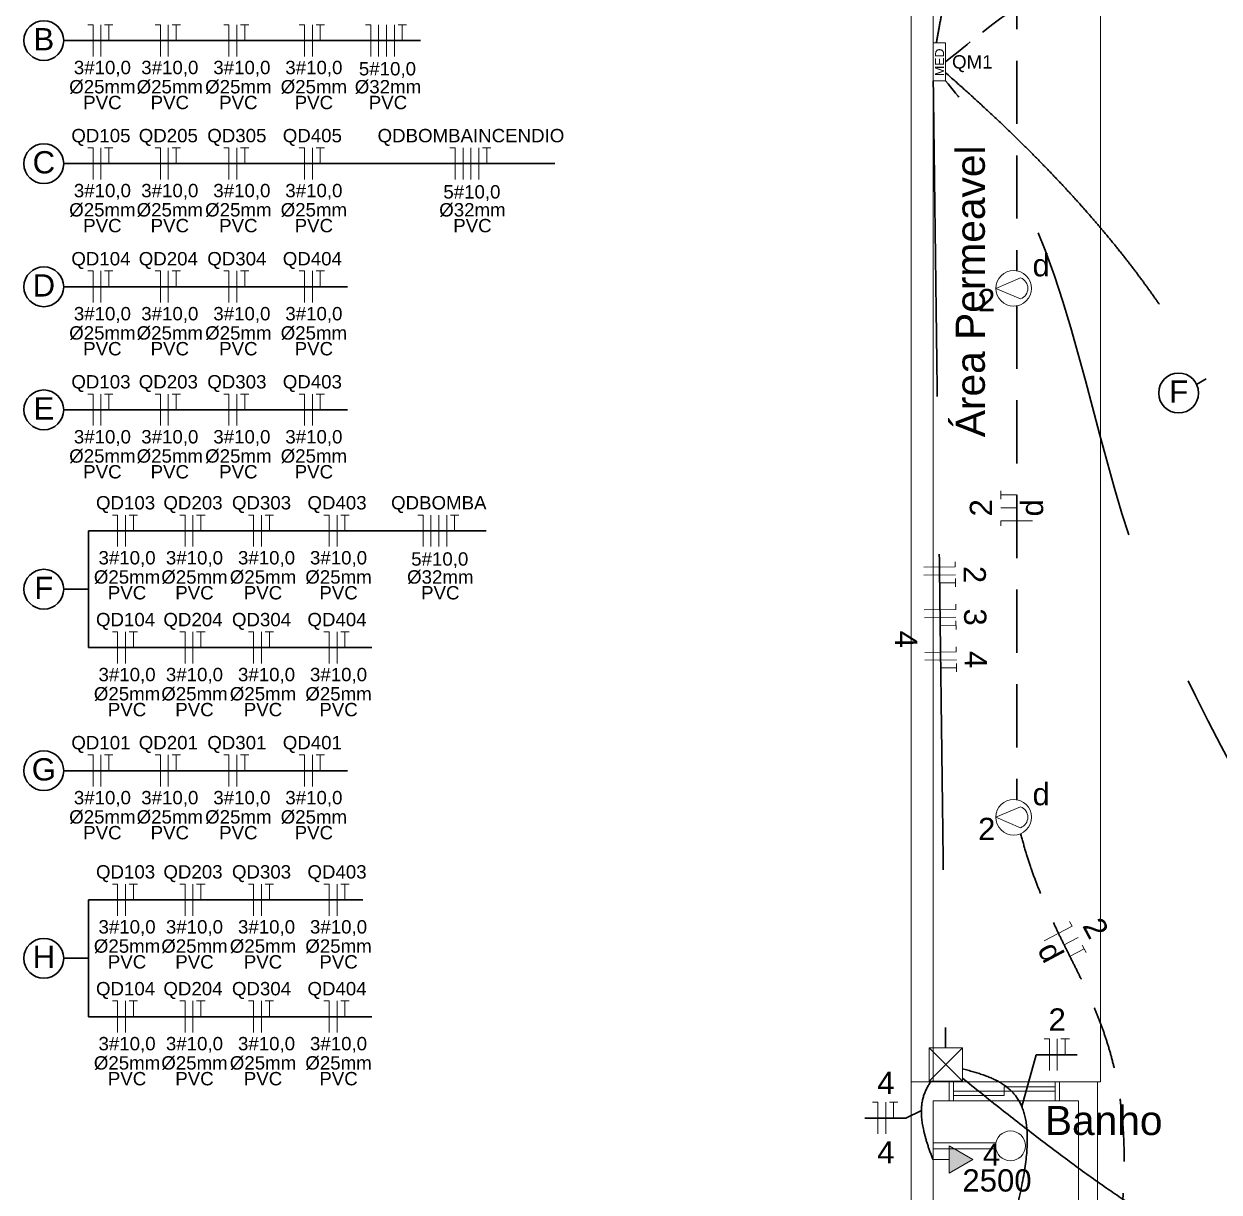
# Model space of a CAD drawing. Header units: inches. Extents: x 82 to 150, y -19 to 82.
# Drawn here: x 81.76 to 91.23, y 0.61 to 9.87 of the extents above; entities that cross this region are included whole.
import ezdxf
from ezdxf.enums import TextEntityAlignment as Align

# ---------------------------------------------------------------- set-up
doc = ezdxf.new("R2010")
doc.units = ezdxf.units.IN
doc.header["$MEASUREMENT"] = 0
doc.linetypes.add('Dashed', pattern=[0.75, 0.5, -0.25])
doc.linetypes.add('HIDDEN', pattern=[0.375, 0.25, -0.125])
for name, color, linetype, lineweight in [('BASE', 7, 'Continuous', 5), ('DI-Fios', 1, 'Continuous', 30), ('EL-Condutos', 8, 'Continuous', 30), ('EL-Fios', 1, 'Continuous', 20), ('EL-Textos fios', 7, 'Continuous', 30), ('EL-Textos pontos', 5, 'Continuous', 30), ('MOVEIS', 253, 'Continuous', 20), ('P-SIMBOL', 5, 'Continuous', 20), ('TEXTO', 7, 'Continuous', 20)]:
    doc.layers.add(name, color=color, linetype=linetype, lineweight=lineweight)
doc.styles.add('Arial', font='arial.ttf')

msp = doc.modelspace()

# ---------------------------------------------------------------- hatches: boundary and pattern name
at = {"layer": 'P-SIMBOL', "linetype": 'Continuous'}
msp.add_hatch(color=256, dxfattribs=at).paths.add_polyline_path([(89.0947, 0.7631), (89.2822, 0.8714), (89.0947, 0.9796)])

# ---------------------------------------------------------------- linework, layer by layer
at = {"layer": 'BASE'}
for p, q in [((88.7937, 18.2517), (88.7937, 1.4872)), ((88.9667, 18.2517), (88.9667, 1.4872)), ((90.2932, 18.2517), (90.2932, 1.4872)), ((88.7937, -2.3088), (88.7937, 1.4872)), ((89.0937, 1.4872), (88.7937, 1.4872)), ((89.0937, 1.4872), (89.0937, 1.3372)), ((89.9357, 1.4872), (89.1282, 1.4872)), ((90.2702, 1.4872), (89.9702, 1.4872)), ((89.9702, 1.4872), (89.9702, 1.3372)), ((90.2702, 1.4872), (90.2702, -0.9703)), ((90.2702, 1.4872), (90.2932, 1.4872)), ((88.9667, -0.9703), (88.9667, 1.3372)), ((89.0937, 1.3372), (88.9667, 1.3372)), ((89.9357, 1.3372), (89.1282, 1.3372)), ((90.1202, 1.3372), (89.9702, 1.3372)), ((90.1202, 1.3372), (90.1202, -0.9703))]:
    msp.add_line(p, q, dxfattribs=at)
for points in [[(90.2932, 1.4872), (88.9667, 1.4872), (88.9667, 18.2517), (90.2932, 18.2517), (90.2932, 1.4872)], [(89.9357, 1.4122), (89.5317, 1.4122), (89.5317, 1.4467), (89.9357, 1.4467), (89.9357, 1.4122), (89.9357, 1.4122)], [(89.5317, 1.3777), (89.1282, 1.3777), (89.1282, 1.4122), (89.5317, 1.4122), (89.5317, 1.3777), (89.5317, 1.3777)]]:
    msp.add_lwpolyline(points, close=True, dxfattribs=at)
for points in [[(89.0937, 1.4872), (89.1282, 1.4872), (89.1282, 1.3372), (89.0937, 1.3372)], [(89.9702, 1.3372), (89.9357, 1.3372), (89.9357, 1.4872), (89.9702, 1.4872)]]:
    msp.add_lwpolyline(points, dxfattribs=at)
at = {"layer": 'DI-Fios'}
for points in [[(82.2747, 9.7351), (82.0794, 9.7351)], [(82.2747, 8.76), (82.0794, 8.76)], [(82.2747, 7.7848), (82.0794, 7.7848)], [(91.132, 7.0548), (91.0548, 7.0116)], [(82.2747, 6.8097), (82.0794, 6.8097)], [(82.2747, 5.8514), (82.2747, 4.9261)], [(82.4701, 5.8514), (82.2747, 5.8514)], [(82.2747, 5.3887), (82.0794, 5.3887)], [(82.4701, 4.9261), (82.2747, 4.9261)], [(82.2747, 3.951), (82.0794, 3.951)], [(82.2747, 2.9275), (82.2747, 2.0022)], [(82.4701, 2.9275), (82.2747, 2.9275)], [(82.2747, 2.4648), (82.0794, 2.4648)], [(82.4701, 2.0022), (82.2747, 2.0022)]]:
    msp.add_lwpolyline(points, dxfattribs=at)
for centre in [(81.9217, 9.7351), (81.9217, 8.76), (81.9217, 7.7848), (90.9127, 6.9432), (81.9217, 6.8097), (81.9217, 5.3887), (81.9217, 3.951), (81.9217, 2.4648)]:
    msp.add_circle(centre, 0.1577, dxfattribs=at)
at = {"layer": 'EL-Condutos', "linetype": 'HIDDEN', "ltscale": 10}
for points in [[(91.846, 14.7698), (91.6372, 14.61), (91.4391, 14.4454), (91.2512, 14.2765), (91.0733, 14.1038), (90.9052, 13.9278), (90.7464, 13.7487), (90.5968, 13.5672), (90.456, 13.3837), (90.3237, 13.1985), (90.1996, 13.0121), (90.0835, 12.8251), (89.9751, 12.6377), (89.8739, 12.4505), (89.7799, 12.2638), (89.6925, 12.0783), (89.6117, 11.8942), (89.537, 11.712), (89.4682, 11.5322), (89.405, 11.3552), (89.3471, 11.1814), (89.2941, 11.0113), (89.2459, 10.8454), (89.202, 10.684), (89.1623, 10.5277), (89.1263, 10.3768), (89.0939, 10.2318), (89.0647, 10.0931), (89.0385, 9.9613), (89.0148, 9.8366), (88.9936, 9.7197)], [(89.0669, 9.48), (89.2183, 9.3455), (89.3627, 9.2139), (89.5003, 9.0851), (89.6315, 8.9588), (89.7564, 8.8351), (89.8754, 8.7136), (89.9887, 8.5944), (90.0965, 8.4772), (90.1991, 8.3619), (90.2968, 8.2484), (90.3898, 8.1365), (90.4784, 8.0261), (90.5628, 7.917), (90.6433, 7.8091), (90.7202, 7.7023), (90.7938, 7.5965), (90.8642, 7.4914), (90.9317, 7.3869), (90.9966, 7.283), (91.0592, 7.1794), (91.1198, 7.076), (91.1784, 6.9728), (91.2356, 6.8694), (91.2914, 6.7659), (91.3461, 6.662), (91.4001, 6.5576), (91.4535, 6.4526), (91.5067, 6.3468), (91.5599, 6.2401), (91.6133, 6.1324)], [(88.9686, 9.4155), (88.971, 9.2342), (88.9735, 9.0375), (88.9762, 8.8264), (88.979, 8.6021), (88.9821, 8.3658), (88.9852, 8.1184), (88.9885, 7.8611), (88.9919, 7.595), (88.9954, 7.3213), (88.999, 7.041), (89.0026, 6.7552), (89.0063, 6.465), (89.0101, 6.1716), (89.0138, 5.876), (89.0176, 5.5794), (89.0214, 5.2829), (89.0252, 4.9875), (89.0289, 4.6944), (89.0326, 4.4046), (89.0363, 4.1194), (89.0398, 3.8397), (89.0433, 3.5667), (89.0467, 3.3015), (89.05, 3.0452), (89.0531, 2.799), (89.0561, 2.5638), (89.059, 2.3409), (89.0617, 2.1313), (89.0642, 1.9361), (89.0664, 1.7565)]]:
    msp.add_spline(points, degree=3, dxfattribs=at)
at = {"layer": 'EL-Condutos', "linetype": 'Dashed'}
for points in [[(89.63, 11.8256), (89.63, 11.6401), (89.63, 11.4659), (89.63, 11.3023), (89.63, 11.1485), (89.63, 11.0036), (89.63, 10.8668), (89.63, 10.7373), (89.63, 10.6143), (89.63, 10.497), (89.63, 10.3846), (89.63, 10.2763), (89.63, 10.1712), (89.63, 10.0685), (89.63, 9.9674), (89.63, 9.8672), (89.63, 9.767), (89.63, 9.6659), (89.63, 9.5633), (89.63, 9.4582), (89.63, 9.3498), (89.63, 9.2374), (89.63, 9.1201), (89.63, 8.9971), (89.63, 8.8677), (89.63, 8.7309), (89.63, 8.586), (89.63, 8.4321), (89.63, 8.2685), (89.63, 8.0944), (89.63, 7.9088)], [(89.63, 7.6356), (89.63, 7.4501), (89.63, 7.2759), (89.63, 7.1123), (89.63, 6.9585), (89.63, 6.8136), (89.63, 6.6768), (89.63, 6.5473), (89.63, 6.4243), (89.63, 6.307), (89.63, 6.1946), (89.63, 6.0863), (89.63, 5.9812), (89.63, 5.8785), (89.63, 5.7774), (89.63, 5.6772), (89.63, 5.577), (89.63, 5.4759), (89.63, 5.3733), (89.63, 5.2682), (89.63, 5.1598), (89.63, 5.0474), (89.63, 4.9301), (89.63, 4.8071), (89.63, 4.6777), (89.63, 4.5409), (89.63, 4.396), (89.63, 4.2421), (89.63, 4.0785), (89.63, 3.9044), (89.63, 3.7188)], [(89.6614, 3.4513), (89.7001, 3.3131), (89.7421, 3.1829), (89.7868, 3.0597), (89.8337, 2.9426), (89.8824, 2.8306), (89.9323, 2.7228), (89.9829, 2.6182), (90.0336, 2.5158), (90.0841, 2.4147), (90.1337, 2.3139), (90.1821, 2.2124), (90.2285, 2.1093), (90.2727, 2.0037), (90.314, 1.8945), (90.3519, 1.7808), (90.386, 1.6616), (90.4156, 1.536), (90.4404, 1.403), (90.4599, 1.2616), (90.4734, 1.1109), (90.4805, 0.95), (90.4806, 0.7777), (90.4734, 0.5933), (90.4582, 0.3957), (90.4346, 0.184), (90.4021, -0.0428), (90.3601, -0.2857), (90.3081, -0.5456), (90.2456, -0.8235), (90.1722, -1.1203)]]:
    msp.add_spline(points, degree=3, dxfattribs=at)
at = {"layer": 'EL-Condutos', "linetype": 'HIDDEN'}
msp.add_spline([(89.0667, 9.5673), (89.7588, 10.094), (91.693, 11.0075)], degree=3, dxfattribs=at)
at = {"layer": 'EL-Condutos', "linetype": 'HIDDEN', "ltscale": 10}
for points, knots in [([(93.3536, -1.0438), (93.2878, -0.3216), (93.1041, 0.9614), (91.8309, 3.1301), (90.3147, 5.6207), (90.0008, 8.2601), (89.1726, 9.2856), (89.0667, 9.4168)], [0.697624, 0.697624, 0.697624, 0.697624, 2.842054, 4.570175, 8.151764, 11.586124, 12.089756, 12.089756, 12.089756, 12.089756]), ([(89.1981, 1.5174), (89.3009, 1.4346), (89.5006, 1.2737), (89.7957, 1.0436), (90.079, 0.8307), (90.3533, 0.6348), (90.6212, 0.4552), (90.8854, 0.2914), (91.1486, 0.1427), (91.4134, 0.0087), (91.6824, -0.1111), (91.9583, -0.2175), (92.2436, -0.3108), (92.541, -0.3917), (92.8531, -0.4608), (93.1825, -0.5188), (93.5318, -0.5661), (93.9036, -0.6035), (94.3006, -0.6315), (94.7255, -0.6507), (95.1809, -0.6618), (95.6694, -0.6654), (96.1936, -0.6619), (96.7564, -0.6521), (97.3602, -0.6365), (98.0078, -0.6157), (98.7017, -0.5902), (99.4446, -0.5607), (100.2392, -0.5277), (101.0882, -0.4919), (101.9499, -0.4555), (102.5289, -0.4317), (102.8063, -0.4204)], [0, 0, 0, 0, 0.39587, 0.769256, 1.122702, 1.458831, 1.780378, 2.090205, 2.391318, 2.686868, 2.980135, 3.274508, 3.573435, 3.880382, 4.198785, 4.532015, 4.88335, 5.255966, 5.652936, 6.077239, 6.531766, 7.019339, 7.542724, 8.104638, 8.707766, 9.354769, 10.048287, 10.79095, 11.585378, 12.434189, 13.339997, 14.172807, 14.172807, 14.172807, 14.172807])]:
    msp.add_open_spline(points, degree=3, knots=knots, dxfattribs=at)
at = {"layer": 'EL-Condutos', "linetype": 'Continuous'}
for points in [[(89.5837, 0.3184), (89.6116, 0.419), (89.636, 0.5138), (89.6569, 0.6028), (89.6744, 0.6864), (89.6886, 0.7647), (89.6996, 0.8378), (89.7074, 0.9061), (89.7121, 0.9697), (89.7138, 1.0288), (89.7126, 1.0836), (89.7086, 1.1344), (89.7018, 1.1812), (89.6924, 1.2244), (89.6803, 1.264), (89.6658, 1.3004), (89.6488, 1.3338), (89.6295, 1.3642), (89.6079, 1.3919), (89.5841, 1.4172), (89.5582, 1.4402), (89.5303, 1.4611), (89.5004, 1.4802), (89.4687, 1.4975), (89.4352, 1.5134), (89.3999, 1.5281), (89.3631, 1.5416), (89.3247, 1.5543), (89.2849, 1.5663), (89.2437, 1.5779), (89.2011, 1.5892)], [(88.9667, 0.8714), (88.9542, 0.9036), (88.9426, 0.9348), (88.9321, 0.9649), (88.9224, 0.9939), (88.9138, 1.0219), (88.906, 1.0489), (88.8991, 1.075), (88.8931, 1.1002), (88.888, 1.1244), (88.8837, 1.1479), (88.8802, 1.1705), (88.8776, 1.1924), (88.8758, 1.2135), (88.8747, 1.2339), (88.8745, 1.2536), (88.8749, 1.2726), (88.8762, 1.2911), (88.8781, 1.309), (88.8807, 1.3263), (88.8841, 1.3432), (88.888, 1.3595), (88.8927, 1.3754), (88.898, 1.3909), (88.9039, 1.4061), (88.9104, 1.4208), (88.9175, 1.4353), (88.9252, 1.4495), (88.9334, 1.4635), (88.9422, 1.4773), (88.9515, 1.4908)]]:
    msp.add_spline(points, degree=3, dxfattribs=at)
at = {"layer": 'EL-Fios', "color": 5}
for p, q in [((82.2699, 9.8601), (82.3116, 9.8601)), ((82.3116, 9.6101), (82.3116, 9.8601)), ((82.3741, 9.6101), (82.3741, 9.8601)), ((82.4032, 9.8601), (82.4699, 9.8601)), ((82.4366, 9.7351), (82.4366, 9.8601)), ((82.8041, 9.8601), (82.8457, 9.8601)), ((82.8457, 9.6101), (82.8457, 9.8601)), ((82.9082, 9.6101), (82.9082, 9.8601)), ((82.9374, 9.8601), (83.0041, 9.8601)), ((82.9707, 9.7351), (82.9707, 9.8601)), ((83.347, 9.8601), (83.3887, 9.8601)), ((83.3887, 9.6101), (83.3887, 9.8601)), ((83.4512, 9.6101), (83.4512, 9.8601)), ((83.4804, 9.8601), (83.547, 9.8601)), ((83.5137, 9.7351), (83.5137, 9.8601)), ((83.9455, 9.8601), (83.9871, 9.8601)), ((83.9871, 9.6101), (83.9871, 9.8601)), ((84.0496, 9.6101), (84.0496, 9.8601)), ((84.0788, 9.8601), (84.1455, 9.8601)), ((84.1121, 9.7351), (84.1121, 9.8601)), ((84.47, 9.8601), (84.5117, 9.8601)), ((84.5117, 9.6101), (84.5117, 9.8601)), ((84.5742, 9.6101), (84.5742, 9.8601)), ((84.6367, 9.6101), (84.6367, 9.8601)), ((84.6992, 9.6101), (84.6992, 9.8601)), ((84.7283, 9.8601), (84.795, 9.8601)), ((84.7617, 9.7351), (84.7617, 9.8601)), ((82.2699, 8.885), (82.3116, 8.885)), ((82.3116, 8.635), (82.3116, 8.885)), ((82.3741, 8.635), (82.3741, 8.885)), ((82.4032, 8.885), (82.4699, 8.885)), ((82.4366, 8.76), (82.4366, 8.885)), ((82.8041, 8.885), (82.8457, 8.885)), ((82.8457, 8.635), (82.8457, 8.885)), ((82.9082, 8.635), (82.9082, 8.885)), ((82.9374, 8.885), (83.0041, 8.885)), ((82.9707, 8.76), (82.9707, 8.885)), ((83.347, 8.885), (83.3887, 8.885)), ((83.3887, 8.635), (83.3887, 8.885)), ((83.4512, 8.635), (83.4512, 8.885)), ((83.4804, 8.885), (83.547, 8.885)), ((83.5137, 8.76), (83.5137, 8.885)), ((83.9455, 8.885), (83.9871, 8.885)), ((83.9871, 8.635), (83.9871, 8.885)), ((84.0496, 8.635), (84.0496, 8.885)), ((84.0788, 8.885), (84.1455, 8.885)), ((84.1121, 8.76), (84.1121, 8.885)), ((85.139, 8.885), (85.1807, 8.885)), ((85.1807, 8.635), (85.1807, 8.885)), ((85.2432, 8.635), (85.2432, 8.885)), ((85.3057, 8.635), (85.3057, 8.885)), ((85.3682, 8.635), (85.3682, 8.885)), ((85.3974, 8.885), (85.464, 8.885)), ((85.4307, 8.76), (85.4307, 8.885)), ((82.2699, 7.9098), (82.3116, 7.9098)), ((82.3116, 7.6598), (82.3116, 7.9098)), ((82.3741, 7.6598), (82.3741, 7.9098)), ((82.4032, 7.9098), (82.4699, 7.9098)), ((82.4366, 7.7848), (82.4366, 7.9098)), ((82.8041, 7.9098), (82.8457, 7.9098)), ((82.8457, 7.6598), (82.8457, 7.9098)), ((82.9082, 7.6598), (82.9082, 7.9098)), ((82.9374, 7.9098), (83.0041, 7.9098)), ((82.9707, 7.7848), (82.9707, 7.9098)), ((83.347, 7.9098), (83.3887, 7.9098)), ((83.3887, 7.6598), (83.3887, 7.9098)), ((83.4512, 7.6598), (83.4512, 7.9098)), ((83.4804, 7.9098), (83.547, 7.9098)), ((83.5137, 7.7848), (83.5137, 7.9098)), ((83.9455, 7.9098), (83.9871, 7.9098)), ((83.9871, 7.6598), (83.9871, 7.9098)), ((84.0496, 7.6598), (84.0496, 7.9098)), ((84.0788, 7.9098), (84.1455, 7.9098)), ((84.1121, 7.7848), (84.1121, 7.9098)), ((82.2699, 6.9347), (82.3116, 6.9347)), ((82.3116, 6.6847), (82.3116, 6.9347)), ((82.3741, 6.6847), (82.3741, 6.9347)), ((82.4032, 6.9347), (82.4699, 6.9347)), ((82.4366, 6.8097), (82.4366, 6.9347)), ((82.8041, 6.9347), (82.8457, 6.9347)), ((82.8457, 6.6847), (82.8457, 6.9347)), ((82.9082, 6.6847), (82.9082, 6.9347)), ((82.9374, 6.9347), (83.0041, 6.9347)), ((82.9707, 6.8097), (82.9707, 6.9347)), ((83.347, 6.9347), (83.3887, 6.9347)), ((83.3887, 6.6847), (83.3887, 6.9347)), ((83.4512, 6.6847), (83.4512, 6.9347)), ((83.4804, 6.9347), (83.547, 6.9347)), ((83.5137, 6.8097), (83.5137, 6.9347)), ((83.9455, 6.9347), (83.9871, 6.9347)), ((83.9871, 6.6847), (83.9871, 6.9347)), ((84.0496, 6.6847), (84.0496, 6.9347)), ((84.0788, 6.9347), (84.1455, 6.9347)), ((84.1121, 6.8097), (84.1121, 6.9347)), ((89.505, 6.1023), (89.505, 6.169)), ((89.63, 6.1356), (89.505, 6.1356)), ((82.4652, 5.9764), (82.5069, 5.9764)), ((82.5069, 5.7264), (82.5069, 5.9764)), ((82.5694, 5.7264), (82.5694, 5.9764)), ((82.5985, 5.9764), (82.6652, 5.9764)), ((82.6319, 5.8514), (82.6319, 5.9764)), ((82.9994, 5.9764), (83.041, 5.9764)), ((83.041, 5.7264), (83.041, 5.9764)), ((83.1035, 5.7264), (83.1035, 5.9764)), ((83.1327, 5.9764), (83.1994, 5.9764)), ((83.166, 5.8514), (83.166, 5.9764)), ((83.5423, 5.9764), (83.584, 5.9764)), ((83.584, 5.7264), (83.584, 5.9764)), ((83.6465, 5.7264), (83.6465, 5.9764)), ((83.6757, 5.9764), (83.7423, 5.9764)), ((83.709, 5.8514), (83.709, 5.9764)), ((84.1408, 5.9764), (84.1825, 5.9764)), ((84.1825, 5.7264), (84.1825, 5.9764)), ((84.245, 5.7264), (84.245, 5.9764)), ((84.2742, 5.9764), (84.3408, 5.9764)), ((84.3075, 5.8514), (84.3075, 5.9764)), ((84.8844, 5.9764), (84.9261, 5.9764)), ((84.9261, 5.7264), (84.9261, 5.9764)), ((84.9886, 5.7264), (84.9886, 5.9764)), ((85.0511, 5.7264), (85.0511, 5.9764)), ((85.1136, 5.7264), (85.1136, 5.9764)), ((85.1428, 5.9764), (85.2094, 5.9764)), ((85.1761, 5.8514), (85.1761, 5.9764)), ((89.63, 6.0338), (89.505, 6.0338)), ((89.755, 5.9319), (89.505, 5.9319)), ((89.505, 5.8903), (89.505, 5.9319)), ((89.1423, 5.6071), (89.1428, 5.5655)), ((88.8929, 5.5623), (89.1428, 5.5655)), ((88.8937, 5.4998), (89.1436, 5.503)), ((89.0195, 5.4389), (89.1444, 5.4405)), ((89.144, 5.4738), (89.1449, 5.4072)), ((88.8972, 5.2255), (89.1471, 5.2287)), ((89.1466, 5.2704), (89.1471, 5.2287)), ((88.898, 5.163), (89.1479, 5.1662)), ((89.1483, 5.1371), (89.1492, 5.0704)), ((82.4652, 5.0511), (82.5069, 5.0511)), ((82.5069, 4.8011), (82.5069, 5.0511)), ((82.5694, 4.8011), (82.5694, 5.0511)), ((82.5985, 5.0511), (82.6652, 5.0511)), ((82.6319, 4.9261), (82.6319, 5.0511)), ((82.9994, 5.0511), (83.041, 5.0511)), ((83.041, 4.8011), (83.041, 5.0511)), ((83.1035, 4.8011), (83.1035, 5.0511)), ((83.1327, 5.0511), (83.1994, 5.0511)), ((83.166, 4.9261), (83.166, 5.0511)), ((83.5423, 5.0511), (83.584, 5.0511)), ((83.584, 4.8011), (83.584, 5.0511)), ((83.6465, 4.8011), (83.6465, 5.0511)), ((83.6757, 5.0511), (83.7423, 5.0511)), ((83.709, 4.9261), (83.709, 5.0511)), ((84.1408, 5.0511), (84.1825, 5.0511)), ((84.1825, 4.8011), (84.1825, 5.0511)), ((84.245, 4.8011), (84.245, 5.0511)), ((84.2742, 5.0511), (84.3408, 5.0511)), ((84.3075, 4.9261), (84.3075, 5.0511)), ((89.0238, 5.1021), (89.1487, 5.1037)), ((89.1509, 4.9336), (89.1514, 4.892)), ((88.9015, 4.8888), (89.1514, 4.892)), ((88.9023, 4.8263), (89.1522, 4.8295)), ((89.0281, 4.7654), (89.153, 4.767)), ((89.1526, 4.8003), (89.1535, 4.7336)), ((82.2699, 4.076), (82.3116, 4.076)), ((82.3116, 3.826), (82.3116, 4.076)), ((82.3741, 3.826), (82.3741, 4.076)), ((82.4032, 4.076), (82.4699, 4.076)), ((82.4366, 3.951), (82.4366, 4.076)), ((82.8041, 4.076), (82.8457, 4.076)), ((82.8457, 3.826), (82.8457, 4.076)), ((82.9082, 3.826), (82.9082, 4.076)), ((82.9374, 4.076), (83.0041, 4.076)), ((82.9707, 3.951), (82.9707, 4.076)), ((83.347, 4.076), (83.3887, 4.076)), ((83.3887, 3.826), (83.3887, 4.076)), ((83.4512, 3.826), (83.4512, 4.076)), ((83.4804, 4.076), (83.547, 4.076)), ((83.5137, 3.951), (83.5137, 4.076)), ((83.9455, 4.076), (83.9871, 4.076)), ((83.9871, 3.826), (83.9871, 4.076)), ((84.0496, 3.826), (84.0496, 4.076)), ((84.0788, 4.076), (84.1455, 4.076)), ((84.1121, 3.951), (84.1121, 4.076)), ((82.4652, 3.0525), (82.5069, 3.0525)), ((82.5069, 2.8025), (82.5069, 3.0525)), ((82.5694, 2.8025), (82.5694, 3.0525)), ((82.5985, 3.0525), (82.6652, 3.0525)), ((82.6319, 2.9275), (82.6319, 3.0525)), ((82.9994, 3.0525), (83.041, 3.0525)), ((83.041, 2.8025), (83.041, 3.0525)), ((83.1035, 2.8025), (83.1035, 3.0525)), ((83.1327, 3.0525), (83.1994, 3.0525)), ((83.166, 2.9275), (83.166, 3.0525)), ((83.5423, 3.0525), (83.584, 3.0525)), ((83.584, 2.8025), (83.584, 3.0525)), ((83.6465, 2.8025), (83.6465, 3.0525)), ((83.6757, 3.0525), (83.7423, 3.0525)), ((83.709, 2.9275), (83.709, 3.0525)), ((84.1408, 3.0525), (84.1825, 3.0525)), ((84.1825, 2.8025), (84.1825, 3.0525)), ((84.245, 2.8025), (84.245, 3.0525)), ((84.2742, 3.0525), (84.3408, 3.0525)), ((84.3075, 2.9275), (84.3075, 3.0525)), ((90.0487, 2.7569), (90.0683, 2.7201)), ((89.8477, 2.6025), (90.0683, 2.7201)), ((90.006, 2.5714), (90.1162, 2.6303)), ((90.1485, 2.5698), (90.1799, 2.511)), ((90.0539, 2.4816), (90.1642, 2.5404)), ((82.4652, 2.1272), (82.5069, 2.1272)), ((82.5069, 1.8772), (82.5069, 2.1272)), ((82.5694, 1.8772), (82.5694, 2.1272)), ((82.5985, 2.1272), (82.6652, 2.1272)), ((82.6319, 2.0022), (82.6319, 2.1272)), ((82.9994, 2.1272), (83.041, 2.1272)), ((83.041, 1.8772), (83.041, 2.1272)), ((83.1035, 1.8772), (83.1035, 2.1272)), ((83.1327, 2.1272), (83.1994, 2.1272)), ((83.166, 2.0022), (83.166, 2.1272)), ((83.5423, 2.1272), (83.584, 2.1272)), ((83.584, 1.8772), (83.584, 2.1272)), ((83.6465, 1.8772), (83.6465, 2.1272)), ((83.6757, 2.1272), (83.7423, 2.1272)), ((83.709, 2.0022), (83.709, 2.1272)), ((84.1408, 2.1272), (84.1825, 2.1272)), ((84.1825, 1.8772), (84.1825, 2.1272)), ((84.245, 1.8772), (84.245, 2.1272)), ((84.2742, 2.1272), (84.3408, 2.1272)), ((84.3075, 2.0022), (84.3075, 2.1272)), ((89.8468, 1.8263), (89.8884, 1.8263)), ((89.8884, 1.5763), (89.8884, 1.8263)), ((89.9509, 1.5763), (89.9509, 1.8263)), ((89.9801, 1.8263), (90.0468, 1.8263)), ((90.0134, 1.7013), (90.0134, 1.8263)), ((88.4884, 1.3245), (88.53, 1.3245)), ((88.53, 1.0745), (88.53, 1.3245)), ((88.5925, 1.0745), (88.5925, 1.3245)), ((88.6217, 1.3245), (88.6884, 1.3245)), ((88.655, 1.1995), (88.655, 1.3245))]:
    msp.add_line(p, q, dxfattribs=at)
at = {"layer": 'EL-Textos fios'}
for p, q in [((84.9059, 9.7351), (82.2747, 9.7351)), ((85.9705, 8.76), (82.2747, 8.76)), ((84.3266, 7.7848), (82.2747, 7.7848)), ((84.3266, 6.8097), (82.2747, 6.8097)), ((85.4266, 5.8514), (82.4701, 5.8514)), ((84.5219, 4.9261), (82.4701, 4.9261)), ((84.3266, 3.951), (82.2747, 3.951)), ((84.4498, 2.9275), (82.4701, 2.9275)), ((84.5219, 2.0022), (82.4701, 2.0022)), ((89.6702, 1.2904), (89.7843, 1.7013)), ((89.7843, 1.7013), (90.1093, 1.7013)), ((88.8745, 1.2591), (88.7509, 1.1995)), ((88.7509, 1.1995), (88.4259, 1.1995))]:
    msp.add_line(p, q, dxfattribs=at)
at = {"layer": 'MOVEIS'}
for p, q in [((89.4652, 1.0032), (88.9742, 1.0032)), ((88.9742, 0.9567), (89.4652, 0.9567))]:
    msp.add_line(p, q, dxfattribs=at)
msp.add_circle((89.5807, 0.9797), 0.1181, dxfattribs=at)
at = {"layer": 'P-SIMBOL'}
for p, q in [((89.4646, 7.7724), (89.6606, 7.8548)), ((89.6606, 7.6896), (89.4646, 7.7721)), ((89.4646, 3.5824), (89.6606, 3.6648)), ((89.6606, 3.4996), (89.4646, 3.5821)), ((88.9357, 1.7555), (89.2007, 1.7555)), ((88.9357, 1.7555), (88.9357, 1.4905)), ((88.9357, 1.7555), (89.2007, 1.4905)), ((89.2007, 1.7555), (88.9357, 1.4905)), ((89.2007, 1.7555), (89.2007, 1.4905)), ((88.9357, 1.4905), (89.2007, 1.4905)), ((89.0947, 0.7631), (89.0947, 0.9796)), ((89.0947, 0.9796), (89.2822, 0.8714)), ((89.0947, 0.8714), (88.9667, 0.8714)), ((89.2822, 0.8714), (89.0947, 0.7631))]:
    msp.add_line(p, q, dxfattribs=at)
msp.add_lwpolyline([(88.9667, 9.7177), (89.0667, 9.7177), (89.0667, 9.4168), (88.9667, 9.4168), (88.9667, 9.7177)], dxfattribs=at)
for centre in [(89.6056, 7.7724), (89.6056, 3.5824)]:
    msp.add_circle(centre, 0.1412, dxfattribs=at)
for centre in [(89.63, 7.7722), (89.63, 3.5822)]:
    msp.add_arc(centre, 0.0881, 290.315, 69.6852, dxfattribs=at)

# ---------------------------------------------------------------- texts
at = {"layer": 'EL-Textos pontos', "char_height": 0.1765, "width": 0.279631, "attachment_point": 8, "line_spacing_factor": 0.798, "style": 'Arial'}
for s, insert in [('d', (89.8237, 7.865)), ('2', (89.3922, 7.5915)), ('d', (89.8237, 3.675)), ('2', (89.3922, 3.4015))]:
    msp.add_mtext(s, dxfattribs=dict(at, insert=insert))
at = {"layer": 'TEXTO', "style": 'Arial'}
for s, height, p in [('B', 0.1765, (81.9221, 9.6048)), ('3#10,0', 0.1059, (82.386, 9.4372)), ('3#10,0', 0.1059, (82.9201, 9.4372)), ('3#10,0', 0.1059, (83.491, 9.4372)), ('3#10,0', 0.1059, (84.0615, 9.4372)), ('5#10,0', 0.1059, (84.6444, 9.4273)), ('%%C25mm', 0.1059, (82.386, 9.2849)), ('%%C25mm', 0.1059, (82.9201, 9.2849)), ('%%C25mm', 0.1059, (83.4631, 9.2849)), ('%%C25mm', 0.1059, (84.0615, 9.2849)), ('%%C32mm', 0.1059, (84.6486, 9.2849)), ('PVC', 0.1059, (82.386, 9.1599)), ('PVC', 0.1059, (82.9201, 9.1599)), ('PVC', 0.1059, (83.4631, 9.1599)), ('PVC', 0.1059, (84.0615, 9.1599)), ('PVC', 0.1059, (84.6486, 9.1599)), ('QD105', 0.1059, (82.3743, 8.8976)), ('QD205', 0.1059, (82.9084, 8.8976)), ('QD305', 0.1059, (83.4513, 8.8976)), ('QD405', 0.1059, (84.0495, 8.8976)), ('QDBOMBAINCENDIO', 0.1059, (85.3058, 8.8976)), ('C', 0.1765, (81.9221, 8.6297)), ('3#10,0', 0.1059, (82.386, 8.4621)), ('3#10,0', 0.1059, (82.9201, 8.4621)), ('3#10,0', 0.1059, (83.491, 8.4621)), ('3#10,0', 0.1059, (84.0615, 8.4621)), ('5#10,0', 0.1059, (85.3134, 8.4522)), ('%%C25mm', 0.1059, (82.386, 8.3098)), ('%%C25mm', 0.1059, (82.9201, 8.3098)), ('%%C25mm', 0.1059, (83.4631, 8.3098)), ('%%C25mm', 0.1059, (84.0615, 8.3098)), ('%%C32mm', 0.1059, (85.3176, 8.3098)), ('PVC', 0.1059, (82.386, 8.1847)), ('PVC', 0.1059, (82.9201, 8.1847)), ('PVC', 0.1059, (83.4631, 8.1847)), ('PVC', 0.1059, (84.0615, 8.1847)), ('PVC', 0.1059, (85.3176, 8.1847)), ('QD104', 0.1059, (82.3743, 7.9224)), ('QD204', 0.1059, (82.9084, 7.9224)), ('QD304', 0.1059, (83.4513, 7.9224)), ('QD404', 0.1059, (84.0495, 7.9224)), ('D', 0.1765, (81.9221, 7.6546)), ('3#10,0', 0.1059, (82.386, 7.487)), ('3#10,0', 0.1059, (82.9201, 7.487)), ('3#10,0', 0.1059, (83.491, 7.487)), ('3#10,0', 0.1059, (84.0615, 7.487)), ('%%C25mm', 0.1059, (82.386, 7.3347)), ('%%C25mm', 0.1059, (82.9201, 7.3347)), ('%%C25mm', 0.1059, (83.4631, 7.3347)), ('%%C25mm', 0.1059, (84.0615, 7.3347)), ('PVC', 0.1059, (82.386, 7.2096)), ('PVC', 0.1059, (82.9201, 7.2096)), ('PVC', 0.1059, (83.4631, 7.2096)), ('PVC', 0.1059, (84.0615, 7.2096)), ('QD103', 0.1059, (82.3743, 6.9473)), ('QD203', 0.1059, (82.9084, 6.9473)), ('QD303', 0.1059, (83.4513, 6.9473)), ('QD403', 0.1059, (84.0495, 6.9473)), ('F', 0.1765, (90.9131, 6.8129)), ('E', 0.1765, (81.9221, 6.6795)), ('3#10,0', 0.1059, (82.386, 6.5118)), ('3#10,0', 0.1059, (82.9201, 6.5118)), ('3#10,0', 0.1059, (83.491, 6.5118)), ('3#10,0', 0.1059, (84.0615, 6.5118)), ('%%C25mm', 0.1059, (82.386, 6.3596)), ('%%C25mm', 0.1059, (82.9201, 6.3596)), ('%%C25mm', 0.1059, (83.4631, 6.3596)), ('%%C25mm', 0.1059, (84.0615, 6.3596)), ('PVC', 0.1059, (82.386, 6.2345)), ('PVC', 0.1059, (82.9201, 6.2345)), ('PVC', 0.1059, (83.4631, 6.2345)), ('PVC', 0.1059, (84.0615, 6.2345)), ('QD103', 0.1059, (82.5696, 5.989)), ('QD203', 0.1059, (83.1037, 5.989)), ('QD303', 0.1059, (83.6466, 5.989)), ('QD403', 0.1059, (84.2449, 5.989)), ('QDBOMBA', 0.1059, (85.0512, 5.989)), ('3#10,0', 0.1059, (82.5813, 5.5535)), ('3#10,0', 0.1059, (83.1154, 5.5535)), ('3#10,0', 0.1059, (83.6864, 5.5535)), ('3#10,0', 0.1059, (84.2568, 5.5535)), ('5#10,0', 0.1059, (85.0588, 5.5436)), ('%%C25mm', 0.1059, (82.5813, 5.4012)), ('%%C25mm', 0.1059, (83.1154, 5.4012)), ('%%C25mm', 0.1059, (83.6584, 5.4012)), ('%%C25mm', 0.1059, (84.2568, 5.4012)), ('%%C32mm', 0.1059, (85.063, 5.4012)), ('F', 0.1765, (81.9221, 5.2585)), ('PVC', 0.1059, (82.5813, 5.2761)), ('PVC', 0.1059, (83.1154, 5.2761)), ('PVC', 0.1059, (83.6584, 5.2761)), ('PVC', 0.1059, (84.2568, 5.2761)), ('PVC', 0.1059, (85.063, 5.2761)), ('QD104', 0.1059, (82.5696, 5.0637)), ('QD204', 0.1059, (83.1037, 5.0637)), ('QD304', 0.1059, (83.6466, 5.0637)), ('QD404', 0.1059, (84.2449, 5.0637)), ('3#10,0', 0.1059, (82.5813, 4.6282)), ('3#10,0', 0.1059, (83.1154, 4.6282)), ('3#10,0', 0.1059, (83.6864, 4.6282)), ('3#10,0', 0.1059, (84.2568, 4.6282)), ('%%C25mm', 0.1059, (82.5813, 4.4759)), ('%%C25mm', 0.1059, (83.1154, 4.4759)), ('%%C25mm', 0.1059, (83.6584, 4.4759)), ('%%C25mm', 0.1059, (84.2568, 4.4759)), ('PVC', 0.1059, (82.5813, 4.3508)), ('PVC', 0.1059, (83.1154, 4.3508)), ('PVC', 0.1059, (83.6584, 4.3508)), ('PVC', 0.1059, (84.2568, 4.3508)), ('QD101', 0.1059, (82.3743, 4.0886)), ('QD201', 0.1059, (82.9084, 4.0886)), ('QD301', 0.1059, (83.4513, 4.0886)), ('QD401', 0.1059, (84.0495, 4.0886)), ('G', 0.1765, (81.9221, 3.8207)), ('3#10,0', 0.1059, (82.386, 3.6531)), ('3#10,0', 0.1059, (82.9201, 3.6531)), ('3#10,0', 0.1059, (83.491, 3.6531)), ('3#10,0', 0.1059, (84.0615, 3.6531)), ('%%C25mm', 0.1059, (82.386, 3.5008)), ('%%C25mm', 0.1059, (82.9201, 3.5008)), ('%%C25mm', 0.1059, (83.4631, 3.5008)), ('%%C25mm', 0.1059, (84.0615, 3.5008)), ('PVC', 0.1059, (82.386, 3.3757)), ('PVC', 0.1059, (82.9201, 3.3757)), ('PVC', 0.1059, (83.4631, 3.3757)), ('PVC', 0.1059, (84.0615, 3.3757)), ('QD103', 0.1059, (82.5696, 3.0651)), ('QD203', 0.1059, (83.1037, 3.0651)), ('QD303', 0.1059, (83.6466, 3.0651)), ('QD403', 0.1059, (84.2449, 3.0651)), ('3#10,0', 0.1059, (82.5813, 2.6296)), ('3#10,0', 0.1059, (83.1154, 2.6296)), ('3#10,0', 0.1059, (83.6864, 2.6296)), ('3#10,0', 0.1059, (84.2568, 2.6296)), ('H', 0.1765, (81.9221, 2.3346)), ('%%C25mm', 0.1059, (82.5813, 2.4773)), ('%%C25mm', 0.1059, (83.1154, 2.4773)), ('%%C25mm', 0.1059, (83.6584, 2.4773)), ('%%C25mm', 0.1059, (84.2568, 2.4773)), ('PVC', 0.1059, (82.5813, 2.3522)), ('PVC', 0.1059, (83.1154, 2.3522)), ('PVC', 0.1059, (83.6584, 2.3522)), ('PVC', 0.1059, (84.2568, 2.3522)), ('QD104', 0.1059, (82.5696, 2.1398)), ('QD204', 0.1059, (83.1037, 2.1398)), ('QD304', 0.1059, (83.6466, 2.1398)), ('QD404', 0.1059, (84.2449, 2.1398)), ('2', 0.1765, (89.9507, 1.8387)), ('3#10,0', 0.1059, (82.5813, 1.7043)), ('3#10,0', 0.1059, (83.1154, 1.7043)), ('3#10,0', 0.1059, (83.6864, 1.7043)), ('3#10,0', 0.1059, (84.2568, 1.7043)), ('%%C25mm', 0.1059, (82.5813, 1.552)), ('%%C25mm', 0.1059, (83.1154, 1.552)), ('%%C25mm', 0.1059, (83.6584, 1.552)), ('%%C25mm', 0.1059, (84.2568, 1.552)), ('PVC', 0.1059, (82.5813, 1.4269)), ('PVC', 0.1059, (83.1154, 1.4269)), ('PVC', 0.1059, (83.6584, 1.4269)), ('PVC', 0.1059, (84.2568, 1.4269)), ('4', 0.1765, (88.5927, 1.3367)), ('Banho', 0.23076, (90.3192, 0.9956)), ('4', 0.1765, (88.5927, 0.7867)), ('4', 0.1765, (89.4302, 0.7682)), ('2500', 0.1765, (89.4737, 0.5642))]:
    msp.add_text(s, height=height, dxfattribs=at).set_placement(p, align=Align.BOTTOM_CENTER)
for s, height, rotation, p in [('MED', 0.0706, 90, (89.0752, 9.5627)), ('Área Permeavel', 0.230761, 90, (89.4467, 7.7487)), ('2', 0.1765, 270.732, (89.1562, 5.5032)), ('3', 0.1765, 270.732, (89.1602, 5.1662)), ('4', 0.1765, 270.732, (88.6122, 4.9912)), ('4', 0.1765, 270.732, (89.1647, 4.8297))]:
    msp.add_text(s, height=height, rotation=rotation, dxfattribs=at).set_placement(p, align=Align.BOTTOM_CENTER)
msp.add_text('QM1', height=0.1059, dxfattribs=at).set_placement((89.1177, 9.4817), align=Align.BOTTOM_LEFT)
at = {"layer": 'TEXTO', "char_height": 0.1765, "width": 0.279631, "attachment_point": 8, "line_spacing_factor": 0.798, "style": 'Arial'}
for s, insert, rotation in [('2', (89.4346, 6.0339), 90), ('d', (89.8416, 6.0339), 90), ('2', (90.1784, 2.6633), 298.07769), ('d', (89.8193, 2.4717), 298.07769)]:
    msp.add_mtext(s, dxfattribs=dict(at, insert=insert, rotation=rotation))

doc.saveas('drawing.dxf')
